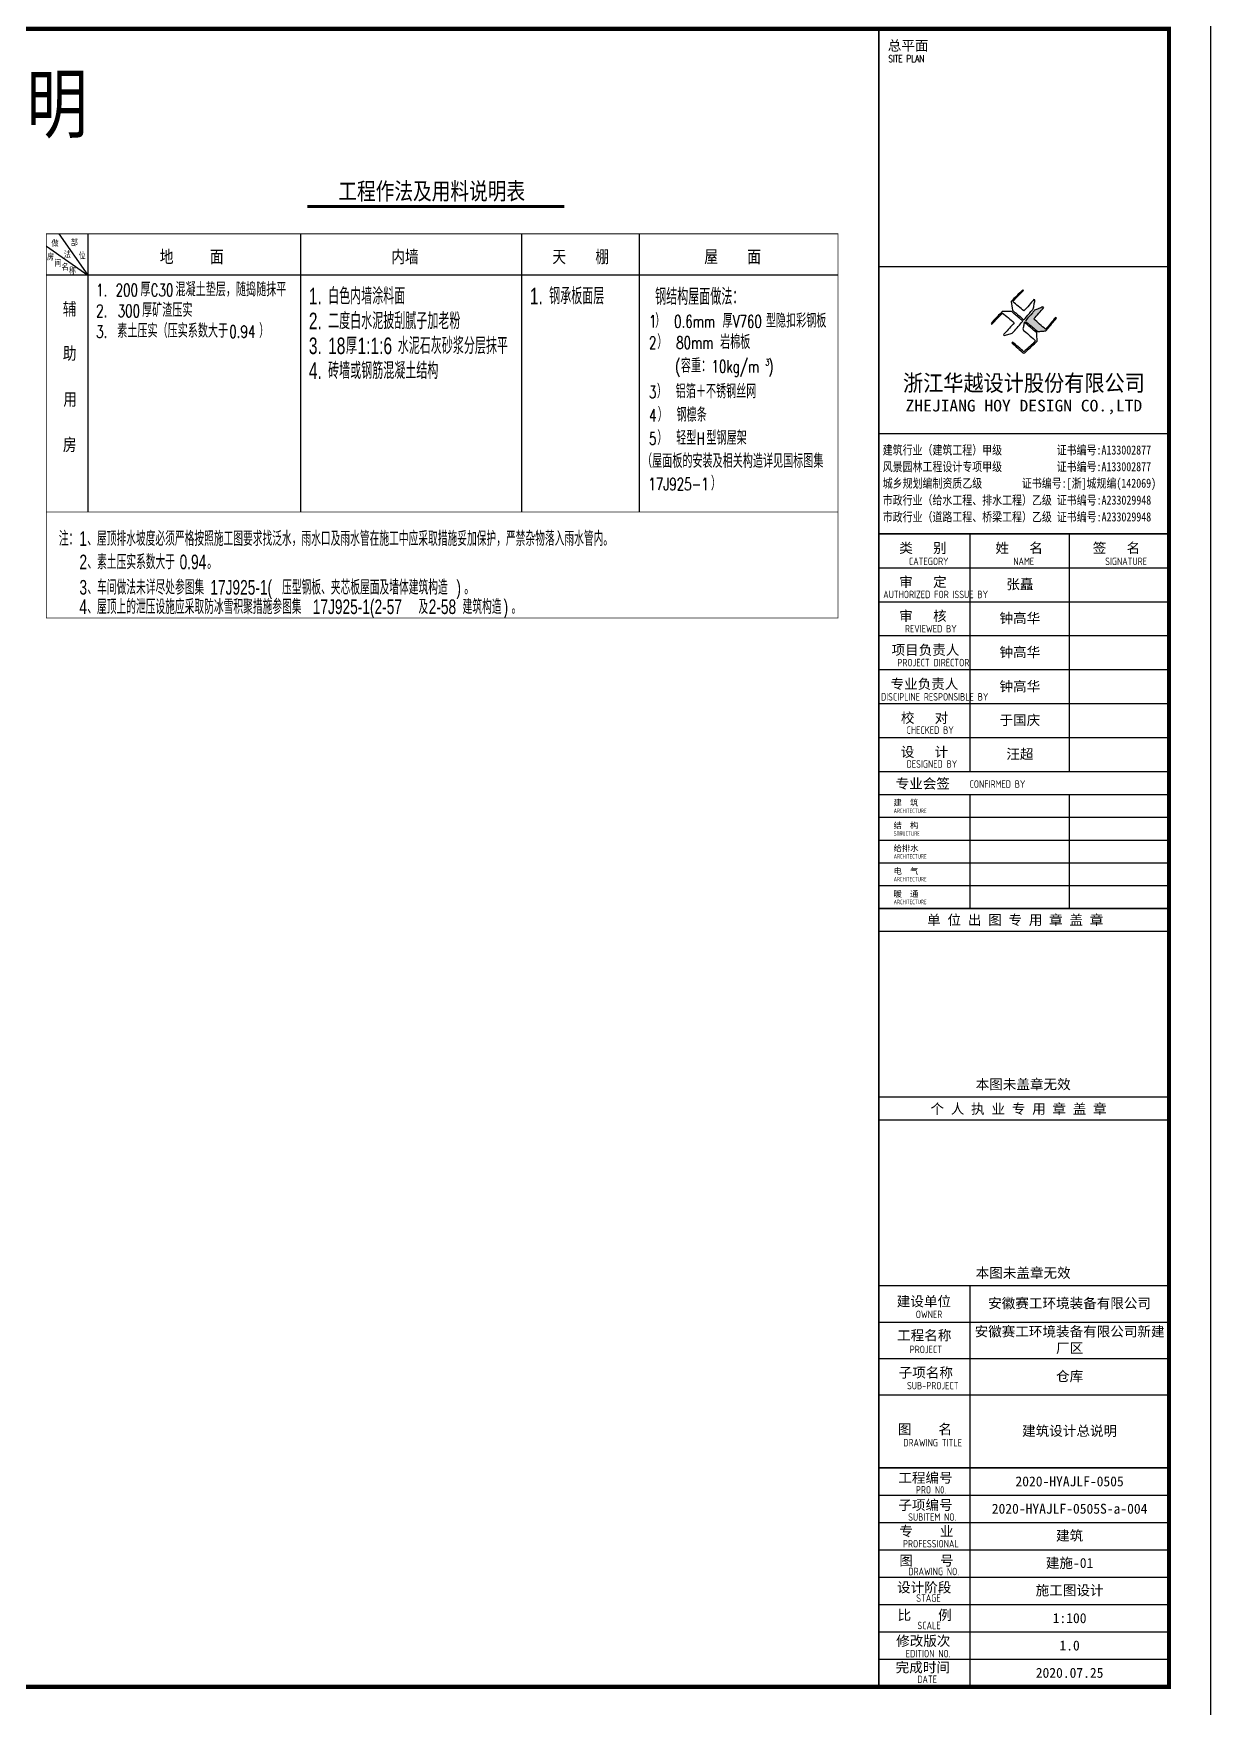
# Model space of a CAD drawing. Extents: x 1885024 to 2490229, y 18495599 to 18794495.
# Drawn here: x 2461830 to 2490229, y 18713838 to 18754227 of the extents above; entities that cross this region are included whole.
import ezdxf
from ezdxf.enums import TextEntityAlignment as Align

# ---------------------------------------------------------------- set-up
doc = ezdxf.new("R2010")
doc.units = 0
doc.header["$LTSCALE"] = 1000
doc.header["$MEASUREMENT"] = 0
for name, color, linetype in [('PUB_DIM', 161, 'Continuous'), ('PUB_TEXT', 7, 'Continuous'), ('PUB_TITLE', 4, 'Continuous'), ('TK', 4, 'Continuous'), ('表格', 8, 'Continuous')]:
    doc.layers.add(name, color=color, linetype=linetype)
doc.styles.add('-宋体', font='', dxfattribs={"width": 0.8})
doc.styles.add('_TCH_LABEL', font='COMPLEX', dxfattribs={"bigfont": 'GBCBIG'})
doc.styles.add('HT', font='simhei.ttf', dxfattribs={"width": 0.7})
doc.styles.add('ROMANS', font='romans', dxfattribs={"width": 0.65, "height": 231.275})
doc.styles.add('TSSD_REIN', font='tssdeng.shx', dxfattribs={"width": 0.7, "bigfont": 'tssdchn.shx'})
doc.styles.add('YAYA', font='', dxfattribs={"width": 0.8, "height": 1})
doc.styles.add('图签宋体', font='', dxfattribs={"height": 300})
doc.styles.add('图签黑体', font='simhei.ttf', dxfattribs={"height": 550})
doc.styles.add('设计说明', font='!TSSDENG', dxfattribs={"width": 0.7, "bigfont": '!HZTXT'})
doc.styles.add('黑体', font='simhei.ttf', dxfattribs={"width": 0.8})
doc.styles.get('-宋体').set_extended_font_data('SimSun')
doc.styles.get('YAYA').set_extended_font_data('SimSun')
doc.styles.get('图签宋体').set_extended_font_data('NSimSun')

# ---------------------------------------------------------------- blocks, each defined once
blk = doc.blocks.new('A$C053D6479')
at = {"layer": 'PUB_TITLE'}
h = blk.add_hatch(color=256, dxfattribs=at)
h.dxf.hatch_style = 1
edge = h.paths.add_edge_path()
edge.add_spline(control_points=[(1026, 827), (1105, 920), (1188, 1008), (1266, 1102)], knot_values=[13, 13, 13, 13, 14, 14, 14, 14], degree=3, periodic=0)
edge.add_spline(control_points=[(1266, 1102), (1258, 1111), (1249, 1119), (1239, 1116)], knot_values=[12, 12, 12, 12, 13, 13, 13, 13], degree=3, periodic=0)
edge.add_spline(control_points=[(1239, 1116), (1210, 1107), (1179, 1092), (1144, 1077)], knot_values=[11, 11, 11, 11, 12, 12, 12, 12], degree=3, periodic=0)
edge.add_spline(control_points=[(1144, 1077), (1109, 1063), (1069, 1053), (1047, 1038)], knot_values=[10, 10, 10, 10, 11, 11, 11, 11], degree=3, periodic=0)
edge.add_spline(control_points=[(1047, 1038), (1028, 1026), (1007, 992), (991, 972)], knot_values=[9, 9, 9, 9, 10, 10, 10, 10], degree=3, periodic=0)
edge.add_spline(control_points=[(991, 972), (942, 913), (899, 868), (849, 810)], knot_values=[8, 8, 8, 8, 9, 9, 9, 9], degree=3, periodic=0)
edge.add_spline(control_points=[(849, 810), (842, 801), (822, 776), (822, 775)], knot_values=[7, 7, 7, 7, 8, 8, 8, 8], degree=3, periodic=0)
edge.add_spline(control_points=[(822, 775), (823, 771), (848, 752), (859, 744)], knot_values=[6, 6, 6, 6, 7, 7, 7, 7], degree=3, periodic=0)
edge.add_spline(control_points=[(859, 744), (949, 670), (1035, 592), (1122, 521)], knot_values=[5, 5, 5, 5, 6, 6, 6, 6], degree=3, periodic=0)
edge.add_spline(control_points=[(1122, 521), (1153, 527), (1185, 530), (1217, 533)], knot_values=[4, 4, 4, 4, 5, 5, 5, 5], degree=3, periodic=0)
edge.add_spline(control_points=[(1217, 533), (1246, 535), (1293, 532), (1316, 542)], knot_values=[3, 3, 3, 3, 4, 4, 4, 4], degree=3, periodic=0)
edge.add_spline(control_points=[(1316, 542), (1327, 547), (1338, 565), (1349, 579)], knot_values=[2, 2, 2, 2, 3, 3, 3, 3], degree=3, periodic=0)
edge.add_spline(control_points=[(1349, 579), (1423, 670), (1507, 759), (1572, 848)], knot_values=[1, 1, 1, 1, 2, 2, 2, 2], degree=3, periodic=0)
edge.add_spline(control_points=[(1572, 848), (1564, 852), (1561, 861), (1551, 862)], knot_values=[0, 0, 0, 0, 1, 1, 1, 1], degree=3, periodic=0)
edge.add_spline(control_points=[(1551, 862), (1469, 769), (1393, 671), (1310, 579)], knot_values=[15, 15, 15, 15, 16, 16, 16, 16], degree=3, periodic=0)
edge.add_spline(control_points=[(1310, 579), (1216, 662), (1118, 742), (1026, 827)], knot_values=[14, 14, 14, 14, 15, 15, 15, 15], degree=3, periodic=0)
at = {"layer": 'TK'}
for points, knots in [([(1031, 1298), (1066, 1286), (1054, 1262), (1045, 1224), (1036, 1188), (1031, 1158), (1024, 1121), (1020, 1104), (1017, 1085), (1012, 1071), (1004, 1052), (976, 1026), (956, 1003), (906, 946), (866, 899), (814, 839), (806, 829), (789, 806), (787, 806), (777, 804), (728, 856), (719, 864), (651, 922), (580, 978), (514, 1036), (509, 1106), (488, 1176), (479, 1247), (570, 1343), (663, 1436), (758, 1526), (764, 1523), (768, 1518), (774, 1515), (693, 1422), (599, 1343), (520, 1249), (607, 1171), (698, 1096), (789, 1021), (874, 1109), (950, 1206), (1031, 1298)], [0, 0, 0, 0, 1, 1, 1, 2, 2, 2, 3, 3, 3, 4, 4, 4, 5, 5, 5, 6, 6, 6, 7, 7, 7, 8, 8, 8, 9, 9, 9, 10, 10, 10, 11, 11, 11, 12, 12, 12, 13, 13, 13, 14, 14, 14, 14]), ([(555, 949), (624, 891), (699, 833), (760, 773), (689, 691), (614, 604), (539, 517), (529, 505), (516, 487), (506, 482), (492, 475), (469, 472), (452, 467), (416, 456), (383, 448), (342, 438), (323, 433), (297, 422), (293, 440), (291, 452), (313, 470), (322, 480), (400, 566), (477, 652), (553, 736), (460, 815), (366, 894), (270, 970), (183, 883), (101, 791), (16, 703), (-18, 714), (9, 735), (28, 755), (103, 838), (192, 930), (266, 1005), (319, 1009), (387, 1005), (442, 1007), (456, 1008), (472, 1011), (485, 1007), (507, 1000), (534, 967), (555, 949)], [0, 0, 0, 0, 1, 1, 1, 2, 2, 2, 3, 3, 3, 4, 4, 4, 5, 5, 5, 6, 6, 6, 7, 7, 7, 8, 8, 8, 9, 9, 9, 10, 10, 10, 11, 11, 11, 12, 12, 12, 13, 13, 13, 14, 14, 14, 15, 15, 15, 15]), ([(1551, 862), (1561, 861), (1564, 852), (1572, 848), (1507, 759), (1423, 670), (1349, 579), (1338, 565), (1327, 547), (1316, 542), (1293, 532), (1246, 535), (1217, 533), (1185, 530), (1153, 527), (1122, 521), (1035, 592), (949, 670), (859, 744), (848, 752), (823, 771), (822, 775), (822, 776), (842, 801), (849, 810), (899, 868), (942, 913), (991, 972), (1007, 992), (1028, 1026), (1047, 1038), (1069, 1053), (1109, 1063), (1144, 1077), (1179, 1092), (1210, 1107), (1239, 1116), (1249, 1119), (1258, 1111), (1266, 1102), (1188, 1008), (1105, 920), (1026, 827), (1118, 742), (1216, 662), (1310, 579), (1393, 671), (1469, 769), (1551, 862)], [0, 0, 0, 0, 1, 1, 1, 2, 2, 2, 3, 3, 3, 4, 4, 4, 5, 5, 5, 6, 6, 6, 7, 7, 7, 8, 8, 8, 9, 9, 9, 10, 10, 10, 11, 11, 11, 12, 12, 12, 13, 13, 13, 14, 14, 14, 15, 15, 15, 16, 16, 16, 16]), ([(1097, 490), (1100, 425), (1106, 361), (1107, 294), (1018, 207), (925, 121), (830, 33), (818, 21), (800, 0), (787, 0), (768, -1), (725, 49), (712, 60), (662, 103), (616, 143), (568, 186), (545, 207), (518, 224), (499, 250), (501, 259), (511, 261), (516, 267), (609, 192), (696, 111), (785, 33), (883, 118), (977, 208), (1070, 298), (992, 373), (892, 456), (803, 534), (791, 544), (768, 561), (766, 569), (761, 588), (776, 634), (780, 655), (785, 690), (788, 721), (795, 746), (897, 661), (998, 576), (1097, 490)], [0, 0, 0, 0, 1, 1, 1, 2, 2, 2, 3, 3, 3, 4, 4, 4, 5, 5, 5, 6, 6, 6, 7, 7, 7, 8, 8, 8, 9, 9, 9, 10, 10, 10, 11, 11, 11, 12, 12, 12, 13, 13, 13, 14, 14, 14, 14])]:
    blk.add_open_spline(points, degree=3, knots=knots, dxfattribs=at)
blk = doc.blocks.new('GeYuanFrame_13160088', base_point=(18.76, 4.34))
at = {"layer": 'PUB_TITLE'}
for points in [[(554.76, 235.14), (554.76, 292.54)], [(578.76, 235.14), (578.76, 292.54)], [(554.76, 202.14), (554.76, 229.64)], [(578.76, 202.14), (578.76, 229.64)], [(554.76, 14.34), (554.76, 111.14)]]:
    blk.add_lwpolyline(points, dxfattribs=at)
at = {"layer": 'TK'}
for p, q in [((532.76, 316.74), (602.76, 316.74)), ((532.76, 284.34), (602.76, 284.34)), ((532.76, 276.14), (602.76, 276.14)), ((532.76, 267.94), (602.76, 267.94)), ((532.76, 259.74), (602.76, 259.74)), ((532.76, 251.54), (602.76, 251.54)), ((532.76, 243.34), (602.76, 243.34)), ((532.76, 235.14), (602.76, 235.14)), ((532.76, 235.14), (602.76, 235.14)), ((532.76, 102.34), (602.76, 102.34)), ((532.76, 93.54), (602.76, 93.54)), ((532.76, 84.74), (554.76, 84.74)), ((532.76, 84.74), (602.76, 84.74)), ((532.76, 67.18), (602.76, 67.18)), ((532.76, 67.14), (602.76, 67.14)), ((532.76, 60.58), (602.76, 60.58)), ((532.76, 53.98), (602.76, 53.98)), ((532.76, 47.38), (602.76, 47.38)), ((532.76, 40.78), (602.76, 40.78)), ((532.76, 34.18), (602.76, 34.18)), ((532.76, 27.58), (602.76, 27.58)), ((532.76, 20.98), (602.76, 20.98)), ((532.76, 14.34), (602.76, 14.34))]:
    blk.add_line(p, q, dxfattribs=at)
for points in [[(18.76, 424.34), (612.76, 424.34), (612.76, 4.34), (18.76, 4.34), (18.76, 424.34)], [(532.76, 292.54), (602.76, 292.54)], [(532.76, 235.14), (602.76, 235.14)], [(532.76, 229.64), (602.76, 229.64)], [(532.76, 224.14), (602.76, 224.14)], [(532.76, 218.64), (602.76, 218.64)], [(532.76, 213.14), (602.76, 213.14)], [(532.76, 207.64), (602.76, 207.64)], [(532.76, 202.14), (602.76, 202.14)], [(532.76, 196.64), (602.76, 196.64)], [(532.76, 151.14), (602.76, 151.14)]]:
    blk.add_lwpolyline(points, dxfattribs=at)
at = {"layer": 'TK', "const_width": 1}
blk.add_lwpolyline([(602.76, 414.34), (43.76, 414.34), (43.76, 14.34), (602.76, 14.34)], close=True, dxfattribs=at)
at = {"layer": 'TK'}
for points, const_width in [([(532.76, 414.34), (532.76, 14.34)], 0.4), ([(532.76, 356.95), (602.76, 356.95)], 0.35), ([(532.76, 292.54), (602.76, 292.54)], 0.35), ([(532.76, 292.54), (602.76, 292.54)], 0.35), ([(532.76, 235.14), (602.76, 235.14)], 0.35), ([(532.76, 202.14), (602.76, 202.14)], 0.35), ([(532.76, 156.64), (602.76, 156.64)], 0.35), ([(532.76, 111.14), (602.76, 111.14)], 0.35), ([(532.76, 67.18), (602.76, 67.18)], 0.35)]:
    blk.add_lwpolyline(points, dxfattribs=dict(at, const_width=const_width))
at = {"layer": 'PUB_TITLE', "xscale": 0.01000000000021828, "yscale": 0.01000000000021828, "zscale": 0.01}
blk.add_blockref('A$C053D6479', (559.86, 336.08), dxfattribs=at)
at = {"layer": 'TK', "style": '图签宋体'}
for s, height, p in [('总平面', 2.4, (534.9, 409.1)), ('类   别', 2.4, (537.65, 287.9)), ('姓   名', 2.4, (560.87, 287.9)), ('签   名', 2.4, (584.35, 287.9)), ('审   定', 2.4, (537.65, 279.7)), ('审   核', 2.4, (537.65, 271.5)), ('项目负责人', 2.4, (535.8, 263.3)), ('专业负责人', 2.4, (535.56, 255.1)), ('校   对', 2.4, (538.06, 246.9)), ('设   计', 2.4, (538.03, 238.7)), ('专业会签', 2.4, (536.79, 231.05)), ('建  筑', 1.44, (536.28, 226.92)), ('结  构', 1.44, (536.28, 221.42)), ('给排水', 1.44, (536.28, 215.92)), ('电  气', 1.44, (536.28, 210.42)), ('暖  通', 1.44, (536.28, 204.92)), ('单 位 出 图 专 用 章 盖 章', 2.4, (544.39, 198.16)), ('本图未盖章无效', 2.4, (556.1, 158.51)), ('个 人 执 业 专 用 章 盖 章', 2.4, (545.19, 152.58)), ('本图未盖章无效', 2.4, (556.1, 113.01)), ('建设单位', 2.4, (537.06, 106.14)), ('工程名称', 2.4, (537.14, 97.93)), ('子项名称', 2.4, (537.52, 88.95)), ('图    名', 2.4, (537.3, 75.3)), ('工程编号', 2.4, (537.44, 63.58)), ('子项编号', 2.4, (537.44, 57)), ('专    业', 2.4, (537.68, 50.69)), ('图    号', 2.4, (537.69, 43.58)), ('设计阶段', 2.4, (537.12, 37.12)), ('比    例', 2.4, (537.26, 30.44)), ('修改版次', 2.4, (536.91, 24.22)), ('完成时间', 2.4, (536.79, 17.83))]:
    blk.add_text(s, height=height, dxfattribs=at).set_placement(p)
at = {"layer": 'TK'}
for s, height, style, width, p in [('SITE PLAN', 1.697, 'ROMANS', 0.76, (535.02, 406.31)), ('建筑行业（建筑工程）甲级           证书编号:A133002877', 2.2, '-宋体', 0.8, (533.67, 311.64)), ('风景园林工程设计专项甲级           证书编号:A133002877', 2.2, '-宋体', 0.8, (533.67, 307.62)), ('城乡规划编制资质乙级        证书编号:[浙]城规编(142069)', 2.2, '-宋体', 0.8, (533.67, 303.63)), ('市政行业（给水工程、排水工程）乙级 证书编号:A233029948', 2.2, '-宋体', 0.8, (533.67, 299.55)), ('市政行业（道路工程、桥梁工程）乙级 证书编号:A233029948', 2.2, '-宋体', 0.8, (533.67, 295.5)), ('CATEGORY', 1.8, 'TSSD_REIN', 0.7, (539.99, 284.98)), ('NAME', 1.8, 'TSSD_REIN', 0.7, (565.18, 284.98)), ('SIGNATURE', 1.8, 'TSSD_REIN', 0.7, (587.34, 284.98)), ('AUTHORIZED FOR ISSUE BY', 1.8, 'TSSD_REIN', 0.7, (533.79, 276.98)), ('REVIEWED BY', 1.8, 'TSSD_REIN', 0.7, (539.03, 268.72)), ('PROJECT DIRECTOR', 1.8, 'TSSD_REIN', 0.7, (537.22, 260.55)), ('DISCIPLINE RESPONSIBLE BY', 1.8, 'TSSD_REIN', 0.7, (533.25, 252.28)), ('CHECKED BY', 1.8, 'TSSD_REIN', 0.7, (539.42, 244.25)), ('DESIGNED BY', 1.8, 'TSSD_REIN', 0.7, (539.43, 236.08)), ('CONFIRMED BY', 1.8, 'TSSD_REIN', 0.7, (554.61, 231.23)), ('ARCHITECTURE', 1.08, 'TSSD_REIN', 0.7, (536.32, 225.15)), ('STRUCTURE', 1.08, 'TSSD_REIN', 0.7, (536.32, 219.65)), ('ARCHITECTURE', 1.08, 'TSSD_REIN', 0.7, (536.32, 214.15)), ('ARCHITECTURE', 1.08, 'TSSD_REIN', 0.7, (536.32, 208.65)), ('ARCHITECTURE', 1.08, 'TSSD_REIN', 0.7, (536.32, 203.15)), ('OWNER', 1.8, 'TSSD_REIN', 0.7, (541.65, 103.29)), ('PROJECT', 1.8, 'TSSD_REIN', 0.7, (540.19, 94.83)), ('SUB-PROJECT', 1.8, 'TSSD_REIN', 0.7, (539.53, 86.11)), ('DRAWING TITLE', 1.8, 'TSSD_REIN', 0.7, (538.64, 72.34)), ('PRO N0.', 1.8, 'TSSD_REIN', 0.7, (541.68, 60.96)), ('SUBITEM NO.', 1.8, 'TSSD_REIN', 0.7, (539.82, 54.39)), ('PROFESSIONAL', 1.8, 'TSSD_REIN', 0.8, (538.55, 47.95)), ('DRAWING NO.', 1.8, 'TSSD_REIN', 0.7, (539.86, 41.26)), ('STAGE', 1.8, 'TSSD_REIN', 0.7, (541.76, 34.84)), ('SCALE', 1.8, 'TSSD_REIN', 0.7, (542.05, 28.23)), ('EDITION NO.', 1.8, 'TSSD_REIN', 0.8, (539.2, 21.45)), ('DATE', 1.8, 'TSSD_REIN', 0.7, (542, 15.26))]:
    blk.add_text(s, height=height, dxfattribs=dict(at, style=style, width=width)).set_placement(p)
for s, height, style, width, p in [('浙江华越设计股份有限公司', 3.96, 'HT', 0.9, (567.74, 328.97)), ('ZHEJIANG HOY DESIGN CO.,LTD', 2.8, '图签黑体', 1.11, (567.73, 323.1))]:
    blk.add_text(s, height=height, dxfattribs=dict(at, style=style, width=width)).set_placement(p, align=Align.MIDDLE)
at = {"layer": 'TK', "char_height": 2.4, "attachment_point": 5, "style": '图签宋体'}
for s, insert, width in [('张矗', (566.76, 280.21), 24), ('钟高华', (566.76, 272.04), 24), ('钟高华', (566.76, 263.84), 24), ('钟高华', (566.76, 255.57), 24), ('于国庆', (566.76, 247.44), 24), ('汪超', (566.76, 239.24), 24), ('安徽赛工环境装备有限公司', (578.76, 106.74), 48), ('安徽赛工环境装备有限公司新建厂区', (578.76, 97.94), 48), ('仓库', (578.76, 89.14), 48), ('建筑设计总说明', (578.76, 75.94), 48), ('2020-HYAJLF-0505', (578.76, 63.88), 48), ('2020-HYAJLF-0505S-a-004', (578.76, 57.28), 48), ('建筑', (578.76, 50.68), 48), ('建施-01', (578.76, 44.08), 48), ('施工图设计', (578.76, 37.48), 48), ('1:100', (578.76, 30.88), 48), ('1.0', (578.76, 24.28), 48), ('2020.07.25', (578.76, 17.69), 48)]:
    blk.add_mtext(s, dxfattribs=dict(at, insert=insert, width=width))

msp = doc.modelspace()

# ---------------------------------------------------------------- linework, layer by layer
for p, q in [((2462441.6, 18749391.7), (2463141.6, 18748391.7)), ((2463141.6, 18749391.7), (2463141.6, 18742683.7)), ((2468274.9, 18749391.7), (2468274.9, 18742683.7)), ((2473608.2, 18749391.7), (2473608.2, 18742683.7)), ((2476441.6, 18749391.7), (2476441.6, 18742683.7)), ((2462141.6, 18749091.7), (2463141.6, 18748391.7))]:
    msp.add_line(p, q)
at = {"layer": 'PUB_DIM', "const_width": 70}
msp.add_lwpolyline([(2468441.6, 18750053.2), (2474641.6, 18750053.2)], dxfattribs=at)
at = {"layer": '表格'}
msp.add_line((2481241.6, 18748391.7), (2462141.6, 18748391.7), dxfattribs=at)
at = {"layer": '表格', "const_width": 20}
msp.add_lwpolyline([(2462141.6, 18749391.7), (2481241.6, 18749391.7), (2481241.6, 18740123.5), (2462141.6, 18740123.5)], close=True, dxfattribs=at)
msp.add_lwpolyline([(2462141.6, 18742683.7), (2481241.6, 18742683.7)], dxfattribs=at)

# ---------------------------------------------------------------- block references
at = {"xscale": 100, "yscale": 100, "zscale": 100}
msp.add_blockref('GeYuanFrame_13160088', (2430829.3, 18713338.2), dxfattribs=at)

# ---------------------------------------------------------------- texts
at = {"layer": 'PUB_TEXT'}
for s, height, style, width, p in [('建筑设计总说明', 1359.49, 'YAYA', 0.8, (2452758.3, 18751853.2)), ('1.', 297.5, '_TCH_LABEL', 0.705882, (2463341.6, 18747885.7)), ('200', 297.5, '_TCH_LABEL', 0.705882, (2463811.6, 18747885.7)), ('C30', 297.5, '_TCH_LABEL', 0.705882, (2464657.3, 18747885.7)), ('1.', 400, '设计说明', 0.7, (2468474.9, 18747691.7)), ('白色内墙涂料面', 400, '设计说明', 0.7, (2468939.1, 18747691.7)), ('1.', 400, '设计说明', 0.7, (2473808.2, 18747691.7)), ('钢承板面层', 400, '设计说明', 0.7, (2474272.4, 18747691.7)), ('钢结构屋面做法：', 400, '设计说明', 0.7, (2476830.2, 18747675.7)), ('2.', 297.5, '_TCH_LABEL', 0.705882, (2463341.6, 18747385.7)), ('300', 297.5, '_TCH_LABEL', 0.705882, (2463861.6, 18747385.7)), ('3.', 297.5, '_TCH_LABEL', 0.705882, (2463341.6, 18746885.7)), ('0.94', 297.5, '_TCH_LABEL', 0.705882, (2466554.7, 18746885.7)), ('2.', 400, '设计说明', 0.7, (2468474.9, 18747091.7)), ('二度白水泥披刮腻子加老粉', 400, '设计说明', 0.7, (2468939.1, 18747091.7)), ('1', 297.5, '_TCH_LABEL', 0.705882, (2476680.8, 18747130)), ('0.6mm', 297.5, '_TCH_LABEL', 0.705882, (2477286.5, 18747130)), ('V760', 297.5, '_TCH_LABEL', 0.705882, (2478702.3, 18747130)), ('3.', 400, '设计说明', 0.7, (2468474.9, 18746491.7)), ('18', 400, '设计说明', 0.7, (2468939.1, 18746491.7)), ('厚', 400, '设计说明', 0.7, (2469369.8, 18746491.7)), ('1:1:6', 400, '设计说明', 0.7, (2469649.8, 18746491.7)), ('水泥石灰砂浆分层抹平', 400, '设计说明', 0.7, (2470619.1, 18746491.7)), ('2', 297.5, '_TCH_LABEL', 0.705882, (2476680.8, 18746617.1)), ('80mm', 297.5, '_TCH_LABEL', 0.705882, (2477336.5, 18746617.1)), ('(', 297.5, '_TCH_LABEL', 0.705882, (2477310.8, 18746045.3)), ('10kg/m', 297.5, '_TCH_LABEL', 0.705882, (2478188, 18746045.3)), ('3', 148.8, '_TCH_LABEL', 0.705882, (2479488, 18746220.3)), (')', 297.5, '_TCH_LABEL', 0.705882, (2479558, 18746045.3)), ('4.', 400, '设计说明', 0.7, (2468474.9, 18745891.7)), ('砖墙或钢筋混凝土结构', 400, '设计说明', 0.7, (2468939.1, 18745891.7)), ('3', 297.5, '_TCH_LABEL', 0.705882, (2476680.8, 18745426.1)), ('4', 297.5, '_TCH_LABEL', 0.705882, (2476680.8, 18744862.4)), ('5', 297.5, '_TCH_LABEL', 0.705882, (2476680.8, 18744303.6)), ('H', 297.5, '_TCH_LABEL', 0.705882, (2477828, 18744303.6)), ('17J925-1', 297.5, '_TCH_LABEL', 0.705882, (2476665.5, 18743206.3))]:
    msp.add_text(s, height=height, dxfattribs=dict(at, style=style, width=width)).set_placement(p)
at = {"layer": 'PUB_TEXT', "color": 4}
for s, height, style, width, p in [('工程作法及用料说明表', 413.08, '黑体', 0.8, (2469184.7, 18750216.7)), ('做', 151.1, 'YAYA', 0.8, (2462264.6, 18749093.1)), ('部', 151.1, 'YAYA', 0.8, (2462731.7, 18749111.7)), ('房', 151.1, 'YAYA', 0.8, (2462156, 18748768.4)), ('间', 151.1, 'YAYA', 0.8, (2462333.7, 18748618.4)), ('法', 151.1, 'YAYA', 0.8, (2462563.7, 18748822.2)), ('位', 151.1, 'YAYA', 0.8, (2462918.9, 18748794.8)), ('地', 302.1, 'YAYA', 0.8, (2464878.7, 18748691.7)), ('面', 302.1, 'YAYA', 0.8, (2466088.5, 18748691.7)), ('内墙', 302.11, 'YAYA', 0.8, (2470464.3, 18748691.7)), ('天', 302.1, 'YAYA', 0.8, (2474349.8, 18748691.7)), ('棚', 302.1, 'YAYA', 0.8, (2475386.7, 18748691.7)), ('屋', 302.1, 'YAYA', 0.8, (2478015.1, 18748691.7)), ('面', 302.1, 'YAYA', 0.8, (2479052.1, 18748691.7)), ('名', 151.1, 'YAYA', 0.8, (2462509.5, 18748522.1)), ('称', 151.1, 'YAYA', 0.8, (2462684.3, 18748433.8)), ('辅', 302.1, 'YAYA', 0.8, (2462537.8, 18747429)), ('助', 302.1, 'YAYA', 0.8, (2462538.5, 18746360.3)), ('用', 302.1, 'YAYA', 0.8, (2462549.9, 18745252.4)), ('房', 302.1, 'YAYA', 0.8, (2462540.5, 18744157.5)), ('注：', 353.33, '设计说明', 0.7, (2462441.6, 18741863.5)), ('1', 353.3, '设计说明', 0.7, (2462936.2, 18741863.5)), ('、屋顶排水坡度必须严格按照施工图要求找泛水，雨水口及雨水管在施工中应采取措施妥加保护，严禁杂物落入雨水管内。', 353.333, '设计说明', 0.7, (2463126.5, 18741863.5)), ('2', 353.3, '设计说明', 0.7, (2462940.1, 18741299.6)), ('、素土压实系数大于', 353.33, '设计说明', 0.7, (2463130.4, 18741299.6)), ('0.94', 353.33, '设计说明', 0.7, (2465356.4, 18741299.6)), ('。', 353.3, '设计说明', 0.7, (2466022.3, 18741299.6)), ('3', 353.3, '设计说明', 0.7, (2462940.1, 18740687.5)), ('、车间做法未详尽处参图集', 353.333, '设计说明', 0.7, (2463130.4, 18740687.5)), ('17J925-1(', 353.33, '设计说明', 0.7, (2466098.4, 18740687.5)), ('压型钢板、夹芯板屋面及墙体建筑构造', 353.333, '设计说明', 0.7, (2467829.7, 18740687.5)), (')', 353.3, '设计说明', 0.7, (2472034.4, 18740687.5)), ('。', 353.3, '设计说明', 0.7, (2472224.6, 18740687.5)), ('4', 353.3, '设计说明', 0.7, (2462937.7, 18740219.4)), ('、屋顶上的泄压设施应采取防冰雪积聚措施参图集', 353.333, '设计说明', 0.7, (2463128, 18740219.4)), ('17J925-1(2-57', 353.333, '设计说明', 0.7, (2468569.3, 18740219.4)), ('及', 353.3, '设计说明', 0.7, (2471118.7, 18740219.4)), ('2-58', 353.33, '设计说明', 0.7, (2471366.1, 18740219.4)), ('建筑构造', 353.33, '设计说明', 0.7, (2472184.2, 18740219.4)), (')', 353.3, '设计说明', 0.7, (2473173.5, 18740219.4)), ('。', 353.3, '设计说明', 0.7, (2473363.8, 18740219.4))]:
    msp.add_text(s, height=height, dxfattribs=dict(at, style=style, width=width)).set_placement(p)
at = {"layer": 'PUB_TEXT', "style": '_TCH_LABEL'}
for s, height, p in [('厚', 337.6, (2464411.6, 18747885.7)), ('混凝土垫层，随捣随抹平', 337.589, (2465257.3, 18747885.7)), ('厚矿渣压实', 337.59, (2464451.6, 18747385.7)), ('素土压实（压实系数大于', 337.589, (2463851.6, 18746885.7)), ('）', 337.6, (2467274.7, 18746885.7)), ('）', 337.6, (2476830.8, 18747130)), ('厚', 337.6, (2478456.5, 18747130)), ('型隐扣彩钢板', 337.59, (2479502.3, 18747130)), ('）', 337.6, (2476880.8, 18746617.1)), ('岩棉板', 337.59, (2478396.5, 18746617.1)), ('容重：', 337.59, (2477450.8, 18746045.3)), ('）', 337.6, (2476870.8, 18745426.1)), ('铝箔＋不锈钢丝网', 337.59, (2477326.5, 18745426.1)), ('）', 337.6, (2476890.8, 18744862.4)), ('钢檩条', 337.59, (2477346.5, 18744862.4)), ('）', 337.6, (2476880.8, 18744303.6)), ('轻型', 337.59, (2477336.5, 18744303.6)), ('型钢屋架', 337.59, (2478068, 18744303.6)), ('（屋面板的安装及相关构造详见国标图集', 337.589, (2476514.1, 18743746.5)), ('）', 337.6, (2478175.5, 18743206.3))]:
    msp.add_text(s, height=height, dxfattribs=at).set_placement(p)

doc.saveas('drawing.dxf')
